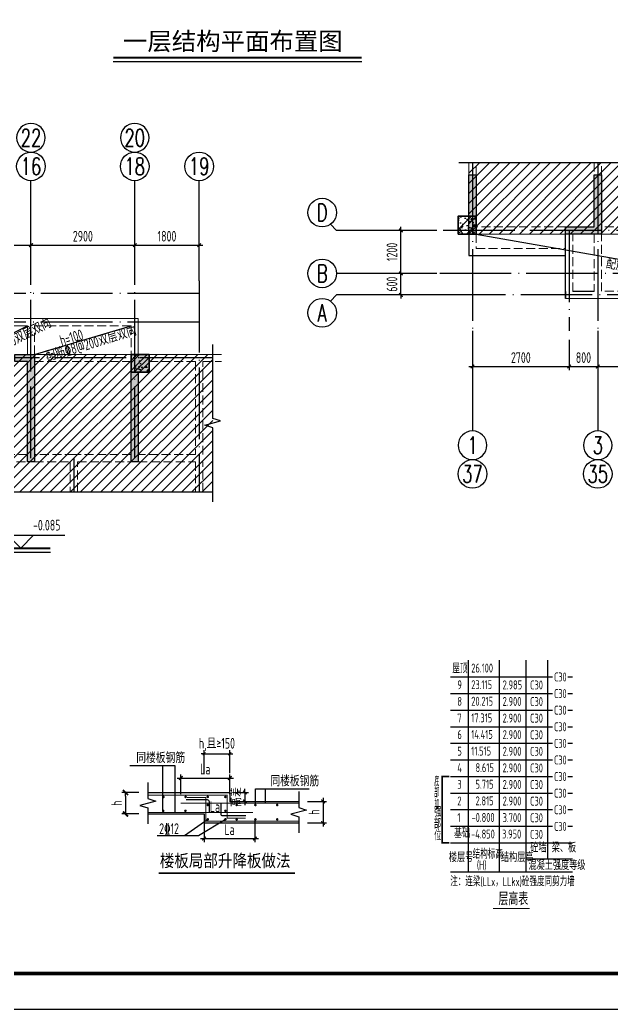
# Model space of a CAD drawing. Extents: x -1712635 to -854203, y -534641 to -21985.
# Drawn here: x -1230106 to -1213553, y -120393 to -92762 of the extents above; entities that cross this region are included whole.
import ezdxf
from ezdxf.enums import TextEntityAlignment as Align

# ---------------------------------------------------------------- set-up
doc = ezdxf.new("R2010")
doc.units = 0
doc.header["$LTSCALE"] = 1000
doc.linetypes.add('DASH', pattern=[0.35, 0.25, -0.1])
doc.linetypes.add('DOTE', pattern=[2.42, 2, -0.2, 0.02, -0.2])
doc.layers.get('0').update_dxf_attribs({"linetype": 'CONTINUOUS'})
doc.layers.get('Defpoints').update_dxf_attribs({"linetype": 'CONTINUOUS'})
for name, color, linetype in [('-TK', 7, 'CONTINUOUS'), ('A-AXIS', 1, 'CONTINUOUS'), ('A-DOTE', 10, 'DOTE'), ('AXIS_NUM', 7, 'CONTINUOUS'), ('BEAM_CON', 4, 'CONTINUOUS'), ('HATCH', 8, 'CONTINUOUS'), ('S-0-TEXT', 7, 'CONTINUOUS'), ('S-B表格', 2, 'CONTINUOUS'), ('S-DETLCW-TEXT', 7, 'CONTINUOUS'), ('S-DETLS-TEXT', 7, 'CONTINUOUS'), ('S-L主梁线', 4, 'DASH'), ('S-L梁编号', 6, 'CONTINUOUS'), ('S-Q墙填充', 252, 'CONTINUOUS'), ('S-Q墙实线', 6, 'CONTINUOUS'), ('S-X详图实线', 4, 'CONTINUOUS'), ('S-X详图标注', 3, 'CONTINUOUS'), ('S-X详图钢筋', 6, 'CONTINUOUS'), ('S-Y一般标注', 3, 'CONTINUOUS'), ('S-Z柱实线', 6, 'CONTINUOUS'), ('S-引出线', 40, 'CONTINUOUS'), ('S-文字', 7, 'CONTINUOUS'), ('S-标高', 3, 'CONTINUOUS'), ('S-楼板文字', 7, 'CONTINUOUS'), ('TEXT', 2, 'CONTINUOUS'), ('THIN', 7, 'CONTINUOUS')]:
    doc.layers.add(name, color=color, linetype=linetype)
doc.layers.add('7549', color=9, linetype='CONTINUOUS', lineweight=18)
doc.layers.add('底图$0$砼柱', color=2, linetype='CONTINUOUS', lineweight=35)
doc.styles.add('-宋体', font='', dxfattribs={"width": 0.7, "height": 300, "bigfont": '宋体.TTF'})
doc.styles.add('hzst', font='', dxfattribs={"width": 0.7})
doc.styles.add('TSSD_Axis', font='complex.shx', dxfattribs={"width": 0.7, "bigfont": 'hztxt.shx'})
doc.styles.add('TSSD_DIMENSION', font='Tssdeng.shx', dxfattribs={"width": 0.7, "bigfont": 'tssdchn.shx'})
doc.styles.add('TSSD_Label', font='Tssdeng.shx', dxfattribs={"width": 0.7, "bigfont": 'hztxt.shx'})
doc.styles.add('TSSD_REIN', font='tssdeng.shx', dxfattribs={"width": 0.7, "height": 300, "bigfont": 'tssdchn.shx'})
doc.styles.get('-宋体').set_extended_font_data('SimSun')
doc.styles.get('hzst').set_extended_font_data('SimSun')
doc.dimstyles.new('TSSD_100_100', dxfattribs={"dimtxt": 300, "dimasz": 100, "dimexe": 100, "dimexo": 250, "dimgap": 100, "dimtad": 1, "dimdec": 0, "dimzin": 0, "dimdsep": 46, "dimtxsty": 'TSSD_DIMENSION', "dimblk": 'ARCHTICK', "dimcen": 0, "dimdle": 100, "dimclrt": 7, "dimadec": 0, "dimazin": 0, "dimtfac": 1, "dimtdec": 0, "dimtix": 1, "dimtmove": 2, "dimatfit": 3, "dimldrblk": 'ARCHTICK', "dimfxl": 0, "dimtolj": 1, "dimtzin": 0, "dimarcsym": 0})
doc.dimstyles.new('TSSD_100_100$0', dxfattribs={"dimtxt": 300, "dimasz": 80, "dimexe": 100, "dimexo": 250, "dimgap": 100, "dimtad": 1, "dimdec": 0, "dimzin": 0, "dimdsep": 46, "dimtxsty": 'TSSD_DIMENSION', "dimblk": 'ARCHTICK', "dimcen": 0, "dimdle": 100, "dimclrd": 3, "dimclre": 3, "dimclrt": 7, "dimadec": 0, "dimazin": 0, "dimtfac": 1, "dimtdec": 0, "dimtix": 1, "dimtmove": 2, "dimatfit": 3, "dimldrblk": 'ARCHTICK', "dimfxl": 0, "dimtolj": 1, "dimtzin": 0, "dimarcsym": 0})
doc.dimstyles.new('TSSD_20_100', dxfattribs={"dimtxt": 300, "dimasz": 100, "dimexe": 100, "dimexo": 250, "dimgap": 100, "dimtad": 1, "dimdec": 0, "dimlfac": 0.2, "dimzin": 0, "dimdsep": 46, "dimtxsty": 'TSSD_DIMENSION', "dimblk": 'ARCHTICK', "dimcen": 0, "dimdle": 100, "dimclrt": 7, "dimadec": 0, "dimazin": 0, "dimtfac": 1, "dimtdec": 0, "dimtix": 1, "dimtmove": 2, "dimatfit": 3, "dimldrblk": 'ARCHTICK', "dimfxl": 0, "dimtolj": 1, "dimtzin": 0, "dimarcsym": 0})

# ---------------------------------------------------------------- blocks, each defined once
blk = doc.blocks.new('B20200424131938')
at = {"layer": '7549', "const_width": 40}
blk.add_lwpolyline([(417, 3688), (217, 3688), (217, 1834), (417, 1834)], dxfattribs=at)
at = {"layer": 'S-0-TEXT'}
blk.add_lwpolyline([(1641, 0, 27, 27, 0), (2658, 0, 0, 0, 0)], format="xyseb", dxfattribs=at)
at = {"layer": 'S-B表格'}
for p, q in [((952, 1021), (952, 6932)), ((1817, 1021), (1817, 6932)), ((2567, 1021), (2567, 6932)), ((3167, 1385), (3167, 6932)), ((452, 6469), (3167, 6469)), ((452, 6469), (3167, 6469)), ((3167, 6469), (3298, 6469)), ((3167, 6469), (3298, 6469)), ((3167, 6469), (3298, 6469)), ((3731, 6469), (3862, 6469)), ((3731, 6469), (3862, 6469)), ((3731, 6469), (3862, 6469)), ((452, 6005), (3167, 6005)), ((452, 6005), (3167, 6005)), ((3167, 6005), (3298, 6005)), ((3167, 6005), (3298, 6005)), ((3167, 6005), (3298, 6005)), ((3731, 6005), (3862, 6005)), ((3731, 6005), (3862, 6005)), ((3731, 6005), (3862, 6005)), ((452, 5542), (3167, 5542)), ((452, 5542), (3167, 5542)), ((3167, 5542), (3298, 5542)), ((3167, 5542), (3298, 5542)), ((3167, 5542), (3298, 5542)), ((3731, 5542), (3862, 5542)), ((3731, 5542), (3862, 5542)), ((3731, 5542), (3862, 5542)), ((452, 5078), (3167, 5078)), ((452, 5078), (3167, 5078)), ((3167, 5078), (3298, 5078)), ((3167, 5078), (3298, 5078)), ((3167, 5078), (3298, 5078)), ((3731, 5078), (3862, 5078)), ((3731, 5078), (3862, 5078)), ((3731, 5078), (3862, 5078)), ((452, 4615), (3167, 4615)), ((3167, 4615), (3298, 4615)), ((3731, 4615), (3862, 4615)), ((452, 4151), (3167, 4151)), ((3167, 4151), (3298, 4151)), ((3731, 4151), (3862, 4151)), ((452, 3688), (3167, 3688)), ((3167, 3688), (3298, 3688)), ((3731, 3688), (3862, 3688)), ((452, 3224), (3167, 3224)), ((3167, 3224), (3298, 3224)), ((3731, 3224), (3862, 3224)), ((452, 2761), (3167, 2761)), ((3167, 2761), (3298, 2761)), ((3731, 2761), (3862, 2761)), ((452, 2297), (3167, 2297)), ((3167, 2297), (3298, 2297)), ((3731, 2297), (3862, 2297)), ((452, 1834), (3167, 1834)), ((452, 1834), (3862, 1834)), ((452, 1834), (2854, 1834)), ((452, 1834), (2854, 1834)), ((2567, 1385), (3862, 1385)), ((452, 1021), (3862, 1021))]:
    blk.add_line(p, q, dxfattribs=at)
at = {"style": 'TSSD_REIN'}
for s, width, p, p2 in [('底', 0.535575, (-3, 3408), (134, 3408)), ('部', 0.530918, (-3, 3100), (134, 3100)), ('加', 0.526341, (-3, 2774), (134, 2774))]:
    blk.add_text(s, height=285, dxfattribs=dict(at, width=width)).set_placement(p, p2, align=Align.FIT)
for s, height, width, p in [('强', 285, 0.535575, (-3, 2477)), ('部', 285, 0.535575, (-13, 2146)), ('位', 285, 0.535575, (-3, 1820)), ('砼墙', 250, 0.7, (2681, 1495)), ('梁、板', 250, 0.7, (3279, 1495))]:
    blk.add_text(s, height=height, dxfattribs=dict(at, width=width)).set_placement(p, align=Align.BOTTOM_LEFT)
for s, width, p in [('结构标高', 0.65, (1070, 1392)), ('楼层号', 0.7, (405, 1299)), ('结构层高', 0.7, (1860, 1299)), ('(H)', 0.65, (1188, 1086)), ('混凝土强度等级', 0.7, (2629, 1080))]:
    blk.add_text(s, height=250, dxfattribs=dict(at, width=width)).set_placement(p)
at = {"layer": 'S-0-TEXT', "style": 'TSSD_REIN', "width": 0.7}
blk.add_text('层高表', height=360, dxfattribs=at).set_placement((1790, 90))
at = {"layer": 'S-B表格', "style": 'TSSD_REIN'}
for s, width, p in [('屋顶', 0.65, (503, 6575)), ('26.100', 0.7, (1031, 6590)), ('9', 0.7, (642, 6123)), ('23.115', 0.7, (1031, 6126)), ('2.985', 0.7, (1907, 6121)), ('C30', 0.7, (2675, 6118)), ('C30', 0.65, (3345, 6341)), ('C30', 0.65, (3345, 5877)), ('8', 0.7, (642, 5660)), ('20.215', 0.7, (1031, 5663)), ('2.900', 0.7, (1907, 5658)), ('C30', 0.7, (2675, 5654)), ('C30', 0.65, (3345, 5414)), ('7', 0.7, (642, 5196)), ('17.315', 0.7, (1031, 5199)), ('2.900', 0.7, (1907, 5194)), ('C30', 0.7, (2675, 5191)), ('6', 0.7, (642, 4733)), ('14.415', 0.7, (1031, 4736)), ('2.900', 0.7, (1907, 4731)), ('C30', 0.7, (2675, 4727)), ('C30', 0.65, (3345, 4950)), ('C30', 0.65, (3345, 4487)), ('5', 0.7, (642, 4269)), ('11.515', 0.7, (1031, 4272)), ('2.900', 0.7, (1907, 4267)), ('C30', 0.7, (2675, 4264)), ('C30', 0.65, (3345, 4023)), ('4', 0.7, (642, 3806)), ('8.615', 0.7, (1150, 3809)), ('2.900', 0.7, (1907, 3804)), ('C30', 0.7, (2675, 3800)), ('3', 0.7, (642, 3342)), ('5.715', 0.7, (1150, 3345)), ('C30', 0.65, (3345, 3560)), ('2.900', 0.7, (1907, 3340)), ('C30', 0.7, (2675, 3337)), ('C30', 0.65, (3345, 3096)), ('2', 0.7, (642, 2879)), ('2.815', 0.7, (1150, 2882)), ('2.900', 0.7, (1907, 2877)), ('C30', 0.7, (2675, 2873)), ('C30', 0.65, (3345, 2633)), ('1', 0.7, (642, 2415)), ('-0.800', 0.7, (1038, 2418)), ('3.700', 0.7, (1907, 2413)), ('C30', 0.7, (2675, 2410)), ('基础', 0.7, (545, 1974)), ('C30', 0.65, (3345, 2169)), ('-4.850', 0.7, (1026, 1955)), ('3.950', 0.7, (1891, 1955)), ('C30', 0.7, (2675, 1946))]:
    blk.add_text(s, height=250, dxfattribs=dict(at, width=width)).set_placement(p)
at = {"layer": 'TEXT', "style": 'TSSD_REIN', "width": 0.65}
blk.add_text('注：连梁(LLx，LLkx)砼强度同剪力墙', height=250, dxfattribs=at).set_placement((443, 627))
blk = doc.blocks.new('_ArchTick')
at = {"color": 0, "const_width": 0.35}
blk.add_lwpolyline([(-0.5, -0.5), (0.5, 0.5)], dxfattribs=at)
blk = doc.blocks.new('*D21')
at = {"layer": 'Defpoints', "color": 0}
for p in [(15039, 226788), (15039, 226538), (15580, 226538)]:
    blk.add_point(p, dxfattribs=at)
at = {"layer": 'S-X详图标注', "color": 0, "lineweight": -2}
for p, q in [((15580, 226788), (15580, 226888)), ((15289, 226788), (15680, 226788)), ((15580, 226788), (15580, 226538)), ((15289, 226538), (15680, 226538)), ((15580, 226538), (15580, 226438))]:
    blk.add_line(p, q, dxfattribs=at)
at = {"layer": 'S-X详图标注', "color": 0, "lineweight": -2, "xscale": 100, "yscale": 100, "zscale": 100}
for p, rotation in [((15580, 226788), 270), ((15580, 226538), 90)]:
    blk.add_blockref('_ArchTick', p, dxfattribs=dict(at, rotation=rotation))
at = {"layer": 'S-X详图标注', "color": 7, "insert": (15330, 226663), "char_height": 300, "attachment_point": 5, "rotation": 90, "style": 'TSSD_DIMENSION'}
blk.add_mtext('\\A1;高差', dxfattribs=at)
blk = doc.blocks.new('ArchTick')
at = {"color": 0, "linetype": 'ByBlock', "lineweight": -2, "const_width": 0.075}
blk.add_lwpolyline([(-0.25, -0.25), (0.25, 0.25)], dxfattribs=at)
blk = doc.blocks.new('_tsdbk')
blk.add_line((-1, 0), (0, 0))
at = {"const_width": 0.5}
blk.add_lwpolyline([(-0.7, -0.7), (0.7, 0.7)], dxfattribs=at)
blk = doc.blocks.new('*D22')
at = {"layer": 'Defpoints', "color": 0}
for p in [(12868, 226788), (12244, 226188), (12868, 226188)]:
    blk.add_point(p, dxfattribs=at)
at = {"layer": 'S-X详图标注', "color": 0, "lineweight": -2}
for p, q in [((12618, 226788), (12144, 226788)), ((12244, 226688), (12244, 226288)), ((12618, 226188), (12144, 226188))]:
    blk.add_line(p, q, dxfattribs=at)
at = {"layer": 'S-X详图标注', "color": 0, "lineweight": -2, "xscale": 100, "yscale": 100, "zscale": 100}
for p, rotation in [((12244, 226788), 90), ((12244, 226188), 270)]:
    blk.add_blockref('_tsdbk', p, dxfattribs=dict(at, rotation=rotation))
at = {"layer": 'S-X详图标注', "color": 7, "insert": (11994, 226488), "char_height": 300, "attachment_point": 5, "rotation": 90, "style": 'TSSD_DIMENSION'}
blk.add_mtext('\\A1;h', dxfattribs=at)
blk = doc.blocks.new('*D23')
at = {"layer": 'Defpoints', "color": 0}
for p in [(17083, 226538), (17083, 225938), (17763, 225938)]:
    blk.add_point(p, dxfattribs=at)
at = {"layer": 'S-X详图标注', "color": 0, "lineweight": -2}
for p, q in [((17763, 226638), (17763, 225838)), ((17333, 226538), (17863, 226538)), ((17333, 225938), (17863, 225938))]:
    blk.add_line(p, q, dxfattribs=at)
at = {"layer": 'S-X详图标注', "color": 0, "lineweight": -2, "xscale": 100, "yscale": 100, "zscale": 100}
for p, rotation in [((17763, 226538), 90), ((17763, 225938), 270)]:
    blk.add_blockref('_ArchTick', p, dxfattribs=dict(at, rotation=rotation))
at = {"layer": 'S-X详图标注', "color": 7, "insert": (17513, 226238), "char_height": 300, "attachment_point": 5, "rotation": 90, "style": 'TSSD_DIMENSION'}
blk.add_mtext('\\A1;h', dxfattribs=at)
blk = doc.blocks.new('*D24')
at = {"layer": 'Defpoints', "color": 0}
for p in [(15159, 227867), (14439, 227080), (15159, 227080)]:
    blk.add_point(p, dxfattribs=at)
at = {"layer": 'S-X详图标注', "color": 3, "lineweight": -2}
for p, q in [((14439, 227330), (14439, 227967)), ((15159, 227330), (15159, 227967)), ((14439, 227867), (14359, 227867)), ((14439, 227867), (15159, 227867)), ((15159, 227867), (15239, 227867))]:
    blk.add_line(p, q, dxfattribs=at)
at = {"layer": 'S-X详图标注', "color": 3, "lineweight": -2, "xscale": 80, "yscale": 80, "zscale": 80}
blk.add_blockref('_ArchTick', (14439, 227867), dxfattribs=at)
at = {"layer": 'S-X详图标注', "color": 3, "lineweight": -2, "xscale": 80, "yscale": 80, "zscale": 80, "rotation": 180}
blk.add_blockref('_ArchTick', (15159, 227867), dxfattribs=at)
at = {"layer": 'S-X详图标注', "color": 7, "insert": (14799, 228128), "char_height": 300, "attachment_point": 5, "style": 'TSSD_DIMENSION'}
blk.add_mtext('\\A1;h,且≥150', dxfattribs=at)
blk = doc.blocks.new('*D25')
at = {"layer": 'Defpoints', "color": 0}
for p in [(15159, 227192), (13789, 226489), (15159, 226489)]:
    blk.add_point(p, dxfattribs=at)
at = {"layer": 'S-X详图标注', "color": 0, "lineweight": -2}
for p, q in [((13689, 227192), (15259, 227192)), ((13789, 226739), (13789, 227292)), ((15159, 226739), (15159, 227292))]:
    blk.add_line(p, q, dxfattribs=at)
at = {"layer": 'S-X详图标注', "color": 0, "lineweight": -2, "xscale": 100, "yscale": 100, "zscale": 100, "rotation": 180}
blk.add_blockref('_ArchTick', (13789, 227192), dxfattribs=at)
at = {"layer": 'S-X详图标注', "color": 0, "lineweight": -2, "xscale": 100, "yscale": 100, "zscale": 100}
blk.add_blockref('_ArchTick', (15159, 227192), dxfattribs=at)
at = {"layer": 'S-X详图标注', "color": 7, "insert": (14474, 227442), "char_height": 300, "attachment_point": 5, "style": 'TSSD_DIMENSION'}
blk.add_mtext('\\A1;La', dxfattribs=at)
blk = doc.blocks.new('*D26')
at = {"layer": 'Defpoints', "color": 0}
for p in [(15861, 226306), (14439, 226188), (15861, 225502)]:
    blk.add_point(p, dxfattribs=at)
at = {"layer": 'S-X详图标注', "color": 0, "lineweight": -2}
for p, q in [((15861, 226056), (15861, 225402)), ((14439, 225938), (14439, 225402)), ((14339, 225502), (15961, 225502))]:
    blk.add_line(p, q, dxfattribs=at)
at = {"layer": 'S-X详图标注', "color": 0, "lineweight": -2, "xscale": 100, "yscale": 100, "zscale": 100, "rotation": 180}
blk.add_blockref('_ArchTick', (14439, 225502), dxfattribs=at)
at = {"layer": 'S-X详图标注', "color": 0, "lineweight": -2, "xscale": 100, "yscale": 100, "zscale": 100}
blk.add_blockref('_ArchTick', (15861, 225502), dxfattribs=at)
at = {"layer": 'S-X详图标注', "color": 7, "insert": (15150, 225752), "char_height": 300, "attachment_point": 5, "style": 'TSSD_DIMENSION'}
blk.add_mtext('\\A1;La', dxfattribs=at)
blk = doc.blocks.new('ts_axno')
at = {"color": 0, "linetype": 'ByBlock', "lineweight": -2}
blk.add_circle((0, 0), 0.5, dxfattribs=at)
at = {"color": 0, "linetype": 'ByBlock', "lineweight": -2, "style": 'TSSD_Axis', "width": 0.7}
blk.add_attdef('A', text='', height=0.6, dxfattribs=at).set_placement((0, 0), align=Align.MIDDLE_CENTER)
blk = doc.blocks.new('*D4017')
at = {"layer": 'Defpoints', "color": 0}
for p in [(2600, 7417), (3600, 7417), (3600, 6817)]:
    blk.add_point(p, dxfattribs=at)
at = {"layer": 'S-Y一般标注', "color": 0, "lineweight": -2}
for p, q in [((2600, 7417), (2600, 7517)), ((3350, 7417), (2500, 7417)), ((2600, 6817), (2600, 7417)), ((3350, 6817), (2500, 6817)), ((2600, 6817), (2600, 6717))]:
    blk.add_line(p, q, dxfattribs=at)
at = {"layer": 'S-Y一般标注', "color": 0, "lineweight": -2, "xscale": 100, "yscale": 100, "zscale": 100}
for p, rotation in [((2600, 7417), 270), ((2600, 6817), 90)]:
    blk.add_blockref('_ArchTick', p, dxfattribs=dict(at, rotation=rotation))
at = {"layer": 'S-Y一般标注', "color": 7, "insert": (2350, 7117), "char_height": 300, "attachment_point": 5, "rotation": 90, "style": 'TSSD_DIMENSION'}
blk.add_mtext('\\A1;600', dxfattribs=at)
blk = doc.blocks.new('*D4018')
at = {"layer": 'Defpoints', "color": 0}
for p in [(2600, 8617), (3600, 8617), (3600, 7417)]:
    blk.add_point(p, dxfattribs=at)
at = {"layer": 'S-Y一般标注', "color": 0, "lineweight": -2}
for p, q in [((3350, 8617), (2500, 8617)), ((2600, 7317), (2600, 8717)), ((3350, 7417), (2500, 7417))]:
    blk.add_line(p, q, dxfattribs=at)
at = {"layer": 'S-Y一般标注', "color": 0, "lineweight": -2, "xscale": 100, "yscale": 100, "zscale": 100}
for p, rotation in [((2600, 8617), 90), ((2600, 7417), 270)]:
    blk.add_blockref('_ArchTick', p, dxfattribs=dict(at, rotation=rotation))
at = {"layer": 'S-Y一般标注', "color": 7, "insert": (2350, 8017), "char_height": 300, "attachment_point": 5, "rotation": 90, "style": 'TSSD_DIMENSION'}
blk.add_mtext('\\A1;1200', dxfattribs=at)
blk = doc.blocks.new('*D4019')
at = {"layer": 'Defpoints', "color": 0}
for p in [(7300, 5817), (8100, 5817), (8100, 4817)]:
    blk.add_point(p, dxfattribs=at)
at = {"layer": 'S-Y一般标注', "color": 0, "lineweight": -2}
for p, q in [((7300, 5567), (7300, 4717)), ((8100, 5567), (8100, 4717)), ((7200, 4817), (8200, 4817))]:
    blk.add_line(p, q, dxfattribs=at)
at = {"layer": 'S-Y一般标注', "color": 0, "lineweight": -2, "xscale": 100, "yscale": 100, "zscale": 100, "rotation": 180}
blk.add_blockref('_ArchTick', (7300, 4817), dxfattribs=at)
at = {"layer": 'S-Y一般标注', "color": 0, "lineweight": -2, "xscale": 100, "yscale": 100, "zscale": 100}
blk.add_blockref('_ArchTick', (8100, 4817), dxfattribs=at)
at = {"layer": 'S-Y一般标注', "color": 7, "insert": (7700, 5067), "char_height": 300, "attachment_point": 5, "style": 'TSSD_DIMENSION'}
blk.add_mtext('\\A1;800', dxfattribs=at)
blk = doc.blocks.new('*D4020')
at = {"layer": 'Defpoints', "color": 0}
for p in [(8100, 5817), (13900, 5817), (13900, 4817)]:
    blk.add_point(p, dxfattribs=at)
at = {"layer": 'S-Y一般标注', "color": 0, "lineweight": -2}
for p, q in [((8100, 5567), (8100, 4717)), ((13900, 5567), (13900, 4717)), ((8000, 4817), (14000, 4817))]:
    blk.add_line(p, q, dxfattribs=at)
at = {"layer": 'S-Y一般标注', "color": 0, "lineweight": -2, "xscale": 100, "yscale": 100, "zscale": 100, "rotation": 180}
blk.add_blockref('_ArchTick', (8100, 4817), dxfattribs=at)
at = {"layer": 'S-Y一般标注', "color": 0, "lineweight": -2, "xscale": 100, "yscale": 100, "zscale": 100}
blk.add_blockref('_ArchTick', (13900, 4817), dxfattribs=at)
at = {"layer": 'S-Y一般标注', "color": 7, "insert": (11000, 5067), "char_height": 300, "attachment_point": 5, "style": 'TSSD_DIMENSION'}
blk.add_mtext('\\A1;5800', dxfattribs=at)
blk = doc.blocks.new('*D4026')
at = {"layer": 'Defpoints', "color": 0}
for p in [(4600, 5817), (7300, 5817), (7300, 4817)]:
    blk.add_point(p, dxfattribs=at)
at = {"layer": 'S-Y一般标注', "color": 0, "lineweight": -2}
for p, q in [((4600, 5567), (4600, 4717)), ((7300, 5567), (7300, 4717)), ((4500, 4817), (7400, 4817))]:
    blk.add_line(p, q, dxfattribs=at)
at = {"layer": 'S-Y一般标注', "color": 0, "lineweight": -2, "xscale": 100, "yscale": 100, "zscale": 100, "rotation": 180}
blk.add_blockref('_ArchTick', (4600, 4817), dxfattribs=at)
at = {"layer": 'S-Y一般标注', "color": 0, "lineweight": -2, "xscale": 100, "yscale": 100, "zscale": 100}
blk.add_blockref('_ArchTick', (7300, 4817), dxfattribs=at)
at = {"layer": 'S-Y一般标注', "color": 7, "insert": (5950, 5067), "char_height": 300, "attachment_point": 5, "style": 'TSSD_DIMENSION'}
blk.add_mtext('\\A1;2700', dxfattribs=at)
blk = doc.blocks.new('*D534')
at = {"layer": 'Defpoints', "color": 0}
for p in [(24900, 8574), (23100, 7574), (24900, 7574)]:
    blk.add_point(p, dxfattribs=at)
at = {"layer": 'S-Y一般标注', "color": 0, "lineweight": -2}
for p, q in [((23000, 8574), (25000, 8574)), ((23100, 7824), (23100, 8674)), ((24900, 7824), (24900, 8674))]:
    blk.add_line(p, q, dxfattribs=at)
at = {"layer": 'S-Y一般标注', "color": 0, "lineweight": -2, "xscale": 100, "yscale": 100, "zscale": 100, "rotation": 180}
blk.add_blockref('_ArchTick', (23100, 8574), dxfattribs=at)
at = {"layer": 'S-Y一般标注', "color": 0, "lineweight": -2, "xscale": 100, "yscale": 100, "zscale": 100}
blk.add_blockref('_ArchTick', (24900, 8574), dxfattribs=at)
at = {"layer": 'S-Y一般标注', "color": 7, "insert": (24000, 8824), "char_height": 300, "attachment_point": 5, "style": 'TSSD_DIMENSION'}
blk.add_mtext('\\A1;1800', dxfattribs=at)
blk = doc.blocks.new('*D535')
at = {"layer": 'Defpoints', "color": 0}
for p in [(27800, 8574), (24900, 7574), (27800, 7574)]:
    blk.add_point(p, dxfattribs=at)
at = {"layer": 'S-Y一般标注', "color": 0, "lineweight": -2}
for p, q in [((24800, 8574), (27900, 8574)), ((24900, 7824), (24900, 8674)), ((27800, 7824), (27800, 8674))]:
    blk.add_line(p, q, dxfattribs=at)
at = {"layer": 'S-Y一般标注', "color": 0, "lineweight": -2, "xscale": 100, "yscale": 100, "zscale": 100, "rotation": 180}
blk.add_blockref('_ArchTick', (24900, 8574), dxfattribs=at)
at = {"layer": 'S-Y一般标注', "color": 0, "lineweight": -2, "xscale": 100, "yscale": 100, "zscale": 100}
blk.add_blockref('_ArchTick', (27800, 8574), dxfattribs=at)
at = {"layer": 'S-Y一般标注', "color": 7, "insert": (26350, 8824), "char_height": 300, "attachment_point": 5, "style": 'TSSD_DIMENSION'}
blk.add_mtext('\\A1;2900', dxfattribs=at)
blk = doc.blocks.new('*D536')
at = {"layer": 'Defpoints', "color": 0}
for p in [(29600, 8574), (27800, 7574), (29600, 7574)]:
    blk.add_point(p, dxfattribs=at)
at = {"layer": 'S-Y一般标注', "color": 0, "lineweight": -2}
for p, q in [((27700, 8574), (29700, 8574)), ((27800, 7824), (27800, 8674)), ((29600, 7824), (29600, 8674))]:
    blk.add_line(p, q, dxfattribs=at)
at = {"layer": 'S-Y一般标注', "color": 0, "lineweight": -2, "xscale": 100, "yscale": 100, "zscale": 100, "rotation": 180}
blk.add_blockref('_ArchTick', (27800, 8574), dxfattribs=at)
at = {"layer": 'S-Y一般标注', "color": 0, "lineweight": -2, "xscale": 100, "yscale": 100, "zscale": 100}
blk.add_blockref('_ArchTick', (29600, 8574), dxfattribs=at)
at = {"layer": 'S-Y一般标注', "color": 7, "insert": (28700, 8824), "char_height": 300, "attachment_point": 5, "style": 'TSSD_DIMENSION'}
blk.add_mtext('\\A1;1800', dxfattribs=at)
blk = doc.blocks.new('A1')
blk.add_lwpolyline([(0, 59400), (0, 0), (84100, 0), (84100, 59400)], close=True)
at = {"const_width": 100}
blk.add_lwpolyline([(2500, 58400), (2500, 1000), (83100, 1000), (83100, 58400)], close=True, dxfattribs=at)
blk = doc.blocks.new('20210306.16463091')
at = {"layer": 'S-DETLS-TEXT', "const_width": 50}
blk.add_lwpolyline([(1330.2, 0), (5133.9, 0)], dxfattribs=at)
at = {"layer": 'S-X详图实线', "linetype": 'ByBlock'}
for points in [[(1023.9, 2251.8), (3314.8, 2251.8), (3314.8, 2001.8), (5238.7, 2001.8)], [(1023.9, 1651.8), (2594.8, 1651.8), (2594.8, 1401.8), (5238.7, 1401.8)]]:
    blk.add_lwpolyline(points, dxfattribs=at)
at = {"layer": 'S-X详图标注', "linetype": 'ByBlock'}
for points in [[(1786.5, 1689.3), (1786.5, 2997.1), (520.6, 2997.1)], [(1442.5, 1753.1), (1442.5, 2997.1), (676.7, 2997.1)], [(4027.7, 1919.3), (4027.7, 2357.9), (5495.2, 2357.9)], [(4310.8, 1952.4), (4310.8, 2357.9), (5529.3, 2357.9)], [(3208.2, 1502.9), (2435.2, 1044.4), (1285.7, 1044.4)], [(2696.3, 1501.8), (2050.4, 1044.4)]]:
    blk.add_lwpolyline(points, dxfattribs=at)
at = {"layer": 'S-X详图标注'}
for points in [[(2094.8, 2053), (2684.6, 2053, -0.4142136), (2734.6, 2003), (2734.6, 1689.3)], [(3059.9, 1964.4), (3059.9, 1656.2, 0.4142136), (3109.9, 1606.2), (3763.5, 1606.2)]]:
    blk.add_lwpolyline(points, format="xyb", dxfattribs=at)
at = {"layer": 'S-X详图钢筋', "linetype": 'ByBlock', "const_width": 30}
for points in [[(1023.9, 2178.2), (3241, 2178.2), (3241, 1531.8), (3756, 1531.8)], [(1944.7, 1952.4), (5238.7, 1952.4)], [(5238.7, 1451), (2646.3, 1451), (2646.3, 2110.6), (2118.4, 2110.6)], [(1023.9, 1689.3), (3962.9, 1689.3)]]:
    blk.add_lwpolyline(points, dxfattribs=at)
at = {"layer": 'S-X详图钢筋', "const_width": 35}
for points in [[(1441.9, 2125.6, 1), (1476.9, 2125.6, 1)], [(2062.1, 2127.5, 1), (2097.1, 2127.5, 1)], [(2679.7, 2127.5, 1), (2714.7, 2127.5, 1)], [(2680.4, 1901.9, 1), (2715.4, 1901.9, 1)], [(3171.7, 2126, 1), (3206.7, 2126, 1)], [(3488, 1901.8, 1), (3523, 1901.8, 1)], [(4010.2, 1901.8, 1), (4045.2, 1901.8, 1)], [(4621.3, 1901.8, 1), (4656.3, 1901.8, 1)], [(1435.6, 1739.2, 1), (1470.6, 1739.2, 1)], [(2055.9, 1741.1, 1), (2090.9, 1741.1, 1)], [(3173.8, 1739.3, 1), (3208.8, 1739.3, 1)], [(2680.7, 1501.8, 1), (2715.7, 1501.8, 1)], [(3173.2, 1502.9, 1), (3208.2, 1502.9, 1)], [(3488.2, 1500.8, 1), (3523.2, 1500.8, 1)], [(4010.4, 1500.8, 1), (4045.4, 1500.8, 1)], [(4621.5, 1500.8, 1), (4656.5, 1500.8, 1)]]:
    blk.add_lwpolyline(points, format="xyb", close=True, dxfattribs=at)
at = {"layer": 'THIN'}
for points in [[(1023.9, 2531.8), (1023.9, 2081.8), (1243.9, 2011.8), (803.9, 1891.8), (1023.9, 1821.8), (1023.9, 1371.8)], [(5238.7, 2281.8), (5238.7, 1831.8), (5458.7, 1761.8), (5018.7, 1641.8), (5238.7, 1571.8), (5238.7, 1121.8)]]:
    blk.add_lwpolyline(points, dxfattribs=at)
at = {"layer": 'S-DETLCW-TEXT', "style": 'hzst', "width": 0.85}
blk.add_text('楼板局部升降板做法', height=350, dxfattribs=at).set_placement((1357.9, 173.9))
at = {"layer": 'S-X详图标注', "color": 7, "insert": (2898.8, 1855.6), "char_height": 300, "attachment_point": 5, "style": 'TSSD_REIN'}
blk.add_mtext('\\A1;La', dxfattribs=at)
at = {"layer": 'TEXT', "style": 'TSSD_REIN', "width": 0.7}
for s, p in [('同楼板钢筋', (700.4, 3072.4)), ('同楼板钢筋', (4446.4, 2423.2)), ('2%%13212', (1341.1, 1090.9))]:
    blk.add_text(s, height=300, dxfattribs=at).set_placement(p)
at = {"layer": 'S-X详图标注'}
dim = blk.add_linear_dim(base=(3314.8, 3330), p1=(2594.8, 2543.3), p2=(3314.8, 2543.3), text='h,且≥150', dimstyle='TSSD_100_100$0', dxfattribs=at)
dim.commit()
dim.dimension.update_dxf_attribs({"geometry": '*D24', "text_midpoint": (2954.8, 3591.5), "insert": (-11844.2, -224536.6)})
for base, p1, p2, override, picture, middle in [((3314.8, 2655.7), (1944.7, 1952.4), (3314.8, 1952.4), {"dimasz": 100, "dimblk1": 'ArchTick', "dimblk2": 'ArchTick', "dimclrd": 0, "dimclre": 0}, '*D25', (2629.7, 2905.7)), ((4016.4, 965.4), (2594.8, 1651.8), (4016.4, 1769), {"dimtxt": 300, "dimasz": 100, "dimblk1": 'ArchTick', "dimblk2": 'ArchTick', "dimclrd": 0, "dimclre": 0}, '*D26', (3305.6, 1215.4))]:
    dim = blk.add_linear_dim(base=base, p1=p1, p2=p2, text='La', dimstyle='TSSD_100_100$0', override=override, dxfattribs=at)
    dim.commit()
    dim.dimension.update_dxf_attribs({"geometry": picture, "text_midpoint": middle, "insert": (-11844.2, -224536.6)})
for base, p1, p2, text, picture, middle in [((3735.8, 2001.8), (3194.8, 2251.8), (3194.8, 2001.8), '高差', '*D21', (3485.8, 2126.8)), ((5919.1, 1401.8), (5238.7, 2001.8), (5238.7, 1401.8), 'h', '*D23', (5669.1, 1701.8))]:
    dim = blk.add_linear_dim(base=base, p1=p1, p2=p2, angle=90, text=text, dimstyle='TSSD_100_100$0', override={"dimtxt": 300, "dimasz": 100, "dimblk1": 'ArchTick', "dimblk2": 'ArchTick', "dimclrd": 0, "dimclre": 0}, dxfattribs=at)
    dim.commit()
    dim.dimension.update_dxf_attribs({"geometry": picture, "text_midpoint": middle, "insert": (-11844.2, -224536.6)})
dim = blk.add_linear_dim(base=(400, 1651.8), p1=(1023.9, 2251.8), p2=(1023.9, 1651.8), angle=90, text='h', dimstyle='TSSD_20_100', dxfattribs=at)
dim.commit()
dim.dimension.update_dxf_attribs({"geometry": '*D22', "text_midpoint": (150, 1951.8), "insert": (-11844.2, -224536.6)})
blk = doc.blocks.new('20210825.10322003')
at = {"layer": 'HATCH'}
h = blk.add_hatch(dxfattribs=at)
h.set_pattern_fill('METAL', color=252, scale=50, style=0)
h.set_pattern_definition([(45, (215650.65, -321863.7), (-141.42136, 141.42136), [])])
h.paths.add_polyline_path([(4500, 10517), (4500, 8517), (13800, 8517), (13800, 7317), (20400, 7317), (20400, 8817), (29980, 8817), (29980, 9084.8), (29760, 9154.8), (30200, 9274.8), (29980, 9344.8), (29980, 10517)])
at = {"layer": 'S-Q墙填充'}
for points in [[(4700, 8517), (4500, 8517), (4500, 10167), (4700, 10167)], [(8000, 8717), (8000, 10167), (8200, 10167), (8200, 8517), (7200, 8517), (7200, 8717)]]:
    blk.add_hatch(color=256, dxfattribs=at).paths.add_polyline_path(points)
h = blk.add_hatch(dxfattribs=at)
h.set_pattern_fill('ARMORED', color=252, scale=50, style=0)
h.set_pattern_definition([(50, (3599.3, 26466.8), (358.63, -31.376), [37.5, -412.5]), (355, (3599.3, 26466.8), (-69.376, 376.096), [30, -330]), (100.4514, (3629.2, 26464.2), (289.255, 344.72), [31.87, -350.571]), (46.1842, (3599.3, 26566.8), (533.62, -82.76), [56.25, -618.75]), (96.6356, (3643.8, 26559.9), (467.331, 487.059), [47.805, -525.856]), (351.1842, (3599.3, 26566.8), (467.331, 487.06), [45, -495]), (21, (3649.3, 26541.8), (298.4535, -201.3094), [37.5, -412.5]), (326, (3649.3, 26541.8), (121.658, 362.575), [30, -330]), (71.4514, (3674.18, 26525.03), (420.111, 161.265), [31.87, -350.571]), (37.5, (3599.31, 26466.8), (6.0799, 166.4469), [0, -326, 0, -335, 0, -331.25]), (7.5, (3599.31, 26466.8), (131.5348, 197.2059), [0, -191, 0, -318.5, 0, -126.25]), (327.5, (3487.81, 26466.8), (266.9112, -11.2774), [0, -125, 0, -390, 0, -517.5]), (317.5, (3437.8, 26466.8), (291.593, 50.0525), [0, -162.5, 0, -259, 0, -367.5]), (45, (3599.3, 26466.8), (-176.7767, 176.7767), [])])
h.paths.add_polyline_path([(4200, 8517), (4700, 8517), (4700, 9017), (4200, 9017)])
at = {"layer": 'A-AXIS'}
for p, q in [((800, 8617), (628.4, 8788.6)), ((3600, 8617), (800, 8617)), ((3600, 7417), (800, 7417)), ((800, 6817), (628.4, 6645.4)), ((3600, 6817), (800, 6817)), ((4600, 5817), (4600, 3017)), ((8100, 5817), (8100, 3017))]:
    blk.add_line(p, q, dxfattribs=at)
at = {"layer": 'A-DOTE'}
for p, q in [((4600, 10517), (4600, 5817)), ((8100, 10517), (8100, 5817)), ((29980, 8617), (3600, 8617)), ((7300, 8617), (7300, 5817)), ((29883, 7417), (3600, 7417)), ((29725.6, 6817), (3600, 6817))]:
    blk.add_line(p, q, dxfattribs=at)
at = {"layer": 'BEAM_CON'}
for p, q in [((7200, 6917), (7200, 6717.2)), ((8000, 6917), (7400, 6917))]:
    blk.add_line(p, q, dxfattribs=at)
for points in [[(4500, 8517), (4500, 7917), (7200, 7917)], [(7200, 6717.2), (7200, 8517)]]:
    blk.add_lwpolyline(points, dxfattribs=at)
at = {"layer": 'S-L主梁线', "linetype": 'ByBlock', "lineweight": 18}
for p, q in [((4500, 10517), (4500, 10167)), ((4700, 8517), (7200, 8517)), ((8200, 8517), (13800, 8517)), ((7200, 6717.2), (27000, 6717.2))]:
    blk.add_line(p, q, dxfattribs=at)
at = {"layer": 'S-L主梁线', "linetype": 'DASH', "lineweight": 18}
for p, q in [((4700, 10167), (4700, 10517)), ((8000, 10517), (8000, 10167)), ((8200, 10167), (8200, 10517)), ((7200, 8717), (4700, 8717)), ((13800, 8717), (8200, 8717)), ((8000, 8517), (8000, 6917)), ((8200, 6917.2), (8200, 8517)), ((13800, 6917.2), (8200, 6917.2))]:
    blk.add_line(p, q, dxfattribs=at)
for points in [[(4700, 8517), (4700, 8117)], [(7400, 6917), (7400, 8517)], [(4700, 8117), (7200, 8117)]]:
    blk.add_lwpolyline(points, dxfattribs=at)
at = {"layer": 'S-Q墙实线'}
for points in [[(4700, 8517), (4500, 8517), (4500, 10167), (4700, 10167)], [(8000, 8717), (8000, 10167), (8200, 10167), (8200, 8517), (7200, 8517), (7200, 8717)]]:
    blk.add_lwpolyline(points, close=True, dxfattribs=at)
at = {"layer": 'S-Z柱实线', "lineweight": 35}
blk.add_lwpolyline([(4200, 8517), (4700, 8517), (4700, 9017), (4200, 9017)], close=True, dxfattribs=at)
at = {"layer": 'S-引出线'}
blk.add_lwpolyline([(4700, 8517), (13800, 6917.2)], dxfattribs=at)
at = {"layer": 'THIN'}
blk.add_lwpolyline([(4220, 10517), (16970, 10517), (17040, 10737), (17160, 10297), (17230, 10517), (29980, 10517)], dxfattribs=at)
at = {"layer": '底图$0$砼柱', "color": 3, "lineweight": 35}
blk.add_lwpolyline([(4200, 8517), (4700, 8517), (4700, 9017), (4200, 9017)], close=True, dxfattribs=at)
at = {"layer": 'A-AXIS'}
ref = blk.add_blockref('ts_axno', (400, 9117), dxfattribs=dict(at, xscale=800, yscale=800, zscale=800, rotation=180))
ref.add_attrib('C', 'D', dxfattribs={"layer": 'AXIS_NUM', "height": 480, "style": 'TSSD_Axis', "width": 0.7}).set_placement((400, 9117), align=Align.MIDDLE_CENTER)
ref = blk.add_blockref('ts_axno', (400, 7417), dxfattribs=dict(at, xscale=800, yscale=800, zscale=800))
ref.add_attrib('A', 'B', dxfattribs={"layer": 'AXIS_NUM', "height": 480, "style": 'TSSD_Axis', "width": 0.7}).set_placement((400, 7417), align=Align.MIDDLE_CENTER)
ref = blk.add_blockref('ts_axno', (400, 6317), dxfattribs=dict(at, xscale=800, yscale=800, zscale=800))
ref.add_attrib('F', 'A', dxfattribs={"layer": 'AXIS_NUM', "height": 480, "style": 'TSSD_Axis', "width": 0.7}).set_placement((400, 6317), align=Align.MIDDLE_CENTER)
ref = blk.add_blockref('ts_axno', (4600, 2617), dxfattribs=dict(at, xscale=-800, yscale=800, zscale=800, rotation=180))
ref.add_attrib('1', '1', dxfattribs={"layer": 'AXIS_NUM', "height": 480, "style": 'TSSD_Axis', "width": 0.7}).set_placement((4600, 2617), align=Align.MIDDLE_CENTER)
ref = blk.add_blockref('ts_axno', (8100, 2617), dxfattribs=dict(at, xscale=-800, yscale=800, zscale=800, rotation=180))
ref.add_attrib('2', '3', dxfattribs={"layer": 'AXIS_NUM', "height": 480, "style": 'TSSD_Axis', "width": 0.7}).set_placement((8100, 2617), align=Align.MIDDLE_CENTER)
ref = blk.add_blockref('ts_axno', (4600, 1817), dxfattribs=dict(at, xscale=800, yscale=800, zscale=800, rotation=180))
ref.add_attrib('23', '37', dxfattribs={"layer": 'AXIS_NUM', "height": 480, "style": 'TSSD_Axis', "width": 0.7}).set_placement((4600, 1817), align=Align.MIDDLE_CENTER)
ref = blk.add_blockref('ts_axno', (8100, 1817), dxfattribs=dict(at, xscale=800, yscale=800, zscale=800, rotation=180))
ref.add_attrib('22', '35', dxfattribs={"layer": 'AXIS_NUM', "height": 480, "style": 'TSSD_Axis', "width": 0.7}).set_placement((8100, 1817), align=Align.MIDDLE_CENTER)
at = {"layer": 'S-楼板文字', "style": 'TSSD_REIN', "width": 0.7}
blk.add_text('配筋%%1328@200双层双向', height=300, rotation=350.02895, dxfattribs=at).set_placement((8313.7, 7560.6))
at = {"layer": 'S-Y一般标注'}
for base, p1, p2, picture, middle in [((2600, 8617), (3600, 7417), (3600, 8617), '*D4018', (2350, 8017)), ((2600, 7417), (3600, 6817), (3600, 7417), '*D4017', (2350, 7117))]:
    dim = blk.add_linear_dim(base=base, p1=p1, p2=p2, angle=90, dimstyle='TSSD_100_100', dxfattribs=at)
    dim.commit()
    dim.dimension.update_dxf_attribs({"geometry": picture, "text_midpoint": middle})
for base, p1, p2, picture, middle in [((7300, 4817), (4600, 5817), (7300, 5817), '*D4026', (5950, 5067)), ((8100, 4817), (7300, 5817), (8100, 5817), '*D4019', (7700, 5067)), ((13900, 4817), (8100, 5817), (13900, 5817), '*D4020', (11000, 5067))]:
    dim = blk.add_linear_dim(base=base, p1=p1, p2=p2, dimstyle='TSSD_100_100', dxfattribs=at)
    dim.commit()
    dim.dimension.update_dxf_attribs({"geometry": picture, "text_midpoint": middle})
blk = doc.blocks.new('20210825.10322279')
at = {"layer": 'HATCH'}
h = blk.add_hatch(dxfattribs=at)
h.set_pattern_fill('METAL', color=252, scale=50, style=0)
h.set_pattern_definition([(45, (215650.65, -332357.04), (-141.42136, 141.42136), [])])
h.paths.add_polyline_path([(4500, 5523.7), (4500, 1684.2), (29980, 1684.2), (29980, 5523.7), (23000, 5523.7), (23000, 4924), (21500, 4924), (21500, 7323.7), (18600, 7323.7), (18600, 7573.7), (15600, 7573.7), (15600, 7323.7), (12700, 7323.7), (12700, 4924), (11200, 4924), (11200, 5523.7)])
at = {"layer": 'S-Q墙填充'}
for points in [[(25000, 5523.7), (25000, 2523.7), (24800, 2523.7), (24800, 5323.7), (24450, 5323.7), (24450, 5523.7)], [(27900, 2523.7), (27700, 2523.7), (27700, 5523.7), (28200, 5523.7), (28200, 5023.7), (27900, 5023.7)]]:
    blk.add_hatch(color=256, dxfattribs=at).paths.add_polyline_path(points)
h = blk.add_hatch(dxfattribs=at)
h.set_pattern_fill('ARMORED', color=252, scale=50, style=0)
h.set_pattern_definition([(50, (3599.3, 15973.46), (358.63, -31.376), [37.5, -412.5]), (355, (3599.3, 15973.46), (-69.3757, 376.096), [30, -330]), (100.4514, (3629.18, 15970.85), (289.2547, 344.7198), [31.87, -350.571]), (46.1842, (3599.3, 16073.46), (533.6205, -82.7595), [56.25, -618.75]), (96.6356, (3643.76, 16066.56), (467.331, 487.059), [47.805, -525.856]), (351.1842, (3599.3, 16073.46), (467.331, 487.059), [45, -495]), (21, (3649.3, 16048.46), (298.4535, -201.3094), [37.5, -412.5]), (326, (3649.3, 16048.46), (121.6577, 362.575), [30, -330]), (71.4514, (3674.17, 16031.7), (420.1113, 161.2652), [31.87, -350.571]), (37.5, (3599.3, 15973.46), (6.0799, 166.4469), [0, -326, 0, -335, 0, -331.25]), (7.5, (3599.3, 15973.46), (131.5348, 197.2059), [0, -191, 0, -318.5, 0, -126.25]), (327.5, (3487.8, 15973.46), (266.9112, -11.27744), [0, -125, 0, -390, 0, -517.5]), (317.5, (3437.8, 15973.46), (291.593, 50.0525), [0, -162.5, 0, -259, 0, -367.5]), (45, (3599.3, 15973.46), (-176.7767, 176.7767), [])])
h.paths.add_polyline_path([(27700, 5023.7), (28200, 5023.7), (28200, 5523.7), (27700, 5523.7)])
at = {"layer": 'A-AXIS'}
for p, q in [((24900, 7573.7), (24900, 10373.7)), ((27800, 7573.7), (27800, 10373.7)), ((29600, 7573.7), (29600, 10373.7))]:
    blk.add_line(p, q, dxfattribs=at)
at = {"layer": 'A-DOTE'}
for p, q in [((24900, 2623.7), (24900, 7573.7)), ((27800, 2623.7), (27800, 7573.7)), ((29600, 7573.7), (29600, 1684.2)), ((29600, 7223.7), (3600, 7223.7)), ((29600, 6423.7), (3600, 6423.7)), ((29980, 5423.7), (3600, 5423.7)), ((26100, 2623.7), (26100, 1684.2))]:
    blk.add_line(p, q, dxfattribs=at)
at = {"layer": 'S-L主梁线', "linetype": 'ByBlock', "lineweight": 18}
for p, q in [((24900, 6523.7), (23100, 6523.7)), ((27900, 6523.7), (24900, 6523.7)), ((27900, 5523.7), (27900, 6523.7)), ((23200, 6323.7), (24800, 6323.7)), ((24800, 6323.7), (24800, 5523.7)), ((27700, 5523.7), (25000, 5523.7)), ((30224.5, 5523.7), (28199.9, 5523.7))]:
    blk.add_line(p, q, dxfattribs=at)
at = {"layer": 'S-L主梁线', "linetype": 'DASH', "lineweight": 18}
for p, q in [((25000, 6323.7), (27700, 6323.7)), ((25000, 5523.7), (25000, 6323.7)), ((27700, 6323.7), (27700, 5523.7)), ((25000, 5323.7), (27700, 5323.7)), ((28199.9, 5323.7), (29500, 5323.7)), ((29500, 5323.7), (29500, 2723.7)), ((29700, 2723.7), (29700, 5323.7)), ((29700, 5323.7), (30224.5, 5323.7)), ((23100, 2523.7), (24800, 2523.7)), ((24800, 2723.7), (23200, 2723.7)), ((26100, 2723.7), (25000, 2723.7)), ((25000, 2523.7), (26000, 2523.7)), ((26000, 2523.7), (26000, 1684.2)), ((27700, 2723.7), (26100, 2723.7)), ((26200, 2523.7), (27700, 2523.7)), ((26200, 1684.2), (26200, 2523.7)), ((29500, 2723.7), (27900, 2723.7)), ((27900, 2523.7), (29500, 2523.7)), ((29500, 2523.7), (29500, 1684.2)), ((29700, 1684.2), (29700, 2523.7))]:
    blk.add_line(p, q, dxfattribs=at)
at = {"layer": 'S-Q墙实线'}
for points in [[(25000, 5523.7), (25000, 2523.7), (24800, 2523.7), (24800, 5323.7), (24450, 5323.7), (24450, 5523.7)], [(27900, 2523.7), (27700, 2523.7), (27700, 5523.7), (28200, 5523.7), (28200, 5023.7), (27900, 5023.7)]]:
    blk.add_lwpolyline(points, close=True, dxfattribs=at)
at = {"layer": 'S-Z柱实线', "lineweight": 35}
blk.add_lwpolyline([(27700, 5023.7), (28200, 5023.7), (28200, 5523.7), (27700, 5523.7)], close=True, dxfattribs=at)
at = {"layer": 'S-引出线'}
for p, q in [((23200, 5523.7), (24800, 6323.7)), ((25000, 5523.7), (27700, 6323.7))]:
    blk.add_line(p, q, dxfattribs=at)
at = {"layer": 'S-引出线', "color": 3, "const_width": 56}
blk.add_lwpolyline([(11176.2, 112), (25443.6, 112)], dxfattribs=at)
at = {"layer": 'S-引出线', "color": 3}
blk.add_lwpolyline([(11176.2, 0), (25443.6, 0)], dxfattribs=at)
at = {"layer": 'S-标高'}
for p, q in [((24613.2, 112), (24253.2, 472)), ((24253.2, 472), (25847.2, 472)), ((24613.2, 112), (24973.2, 472))]:
    blk.add_line(p, q, dxfattribs=at)
at = {"layer": 'THIN'}
for points in [[(29980, 1404.2), (29980, 3473.9), (29760, 3543.9), (30200, 3663.9), (29980, 3733.9), (29980, 5803.7)], [(4220, 1684.2), (16970, 1684.2), (17040, 1904.2), (17160, 1464.2), (17230, 1684.2), (29980, 1684.2)]]:
    blk.add_lwpolyline(points, dxfattribs=at)
at = {"layer": 'A-AXIS'}
ref = blk.add_blockref('ts_axno', (24900, 11573.7), dxfattribs=dict(at, xscale=-800, yscale=800, zscale=800))
ref.add_attrib('14', '22', dxfattribs={"layer": 'AXIS_NUM', "height": 480, "style": 'TSSD_Axis', "width": 0.7}).set_placement((24900, 11573.7), align=Align.MIDDLE_CENTER)
ref = blk.add_blockref('ts_axno', (27800, 11573.7), dxfattribs=dict(at, xscale=-800, yscale=800, zscale=800))
ref.add_attrib('13', '20', dxfattribs={"layer": 'AXIS_NUM', "height": 480, "style": 'TSSD_Axis', "width": 0.7}).set_placement((27800, 11573.7), align=Align.MIDDLE_CENTER)
ref = blk.add_blockref('ts_axno', (24900, 10773.7), dxfattribs=dict(at, xscale=800, yscale=800, zscale=800))
ref.add_attrib('10', '16', dxfattribs={"layer": 'AXIS_NUM', "height": 480, "style": 'TSSD_Axis', "width": 0.7}).set_placement((24900, 10773.7), align=Align.MIDDLE_CENTER)
ref = blk.add_blockref('ts_axno', (27800, 10773.7), dxfattribs=dict(at, xscale=800, yscale=800, zscale=800))
ref.add_attrib('11', '18', dxfattribs={"layer": 'AXIS_NUM', "height": 480, "style": 'TSSD_Axis', "width": 0.7}).set_placement((27800, 10773.7), align=Align.MIDDLE_CENTER)
ref = blk.add_blockref('ts_axno', (29600, 10773.7), dxfattribs=dict(at, xscale=800, yscale=800, zscale=800))
ref.add_attrib('12', '19', dxfattribs={"layer": 'AXIS_NUM', "height": 480, "style": 'TSSD_Axis', "width": 0.7}).set_placement((29600, 10773.7), align=Align.MIDDLE_CENTER)
at = {"layer": 'S-标高', "style": 'TSSD_Label', "width": 0.7}
blk.add_text('-0.085', height=300, dxfattribs=at).set_placement((25724.1, 514.4), align=Align.BOTTOM_RIGHT)
at = {"layer": 'S-楼板文字', "style": 'TSSD_REIN', "width": 0.7}
for s, rotation, p in [('配筋%%1328@200双层双向', 26.56504, (23158, 5129.4)), ('配筋%%1328@200双层双向', 16.50441, (25365.8, 5315.6)), ('h=100', 16.50441, (25757.1, 5757.9))]:
    blk.add_text(s, height=300, rotation=rotation, dxfattribs=at).set_placement(p)
at = {"layer": 'S-Y一般标注'}
for base, p1, p2, picture, middle in [((24900, 8573.7), (23100, 7573.7), (24900, 7573.7), '*D534', (24000, 8823.7)), ((27800, 8573.7), (24900, 7573.7), (27800, 7573.7), '*D535', (26350, 8823.7)), ((29600, 8573.7), (27800, 7573.7), (29600, 7573.7), '*D536', (28700, 8823.7))]:
    dim = blk.add_linear_dim(base=base, p1=p1, p2=p2, dimstyle='TSSD_100_100', dxfattribs=at)
    dim.commit()
    dim.dimension.update_dxf_attribs({"geometry": picture, "text_midpoint": middle})

msp = doc.modelspace()

# ---------------------------------------------------------------- linework, layer by layer
at = {"layer": 'S-B表格', "color": 6, "linetype": 'ByBlock', "ltscale": 0.5, "const_width": 30}
msp.add_lwpolyline([(-1218070.67, -115284.14), (-1215224.29, -115284.14)], dxfattribs=at)
at = {"layer": 'S-引出线', "color": 3, "const_width": 56}
msp.add_lwpolyline([(-1227494.84, -93817.85), (-1220550.85, -93817.85)], dxfattribs=at)
at = {"layer": 'S-引出线', "color": 3}
msp.add_lwpolyline([(-1227494.84, -93929.85), (-1220550.85, -93929.85)], dxfattribs=at)

# ---------------------------------------------------------------- block references
at = {"layer": '-TK'}
msp.add_blockref('A1', (-1263615.11, -120392.79), dxfattribs=at)
at = {"layer": 'S-B表格'}
msp.add_blockref('B20200424131938', (-1218522.31, -117581.24), dxfattribs=at)
at = {"layer": 'S-L梁编号'}
for name, p in [('20210825.10322279', (-1254694.14, -107630.12)), ('20210825.10322003', (-1222056.77, -107262.64))]:
    msp.add_blockref(name, p, dxfattribs=at)
at = {"layer": 'S-X详图标注'}
msp.add_blockref('20210306.16463091', (-1227552.12, -116592.26), dxfattribs=at)

# ---------------------------------------------------------------- texts
at = {"layer": 'S-文字', "style": '-宋体'}
msp.add_text('一层结构平面布置图', height=500, dxfattribs=at).set_placement((-1227222.36, -93611.33))

doc.saveas('drawing.dxf')
